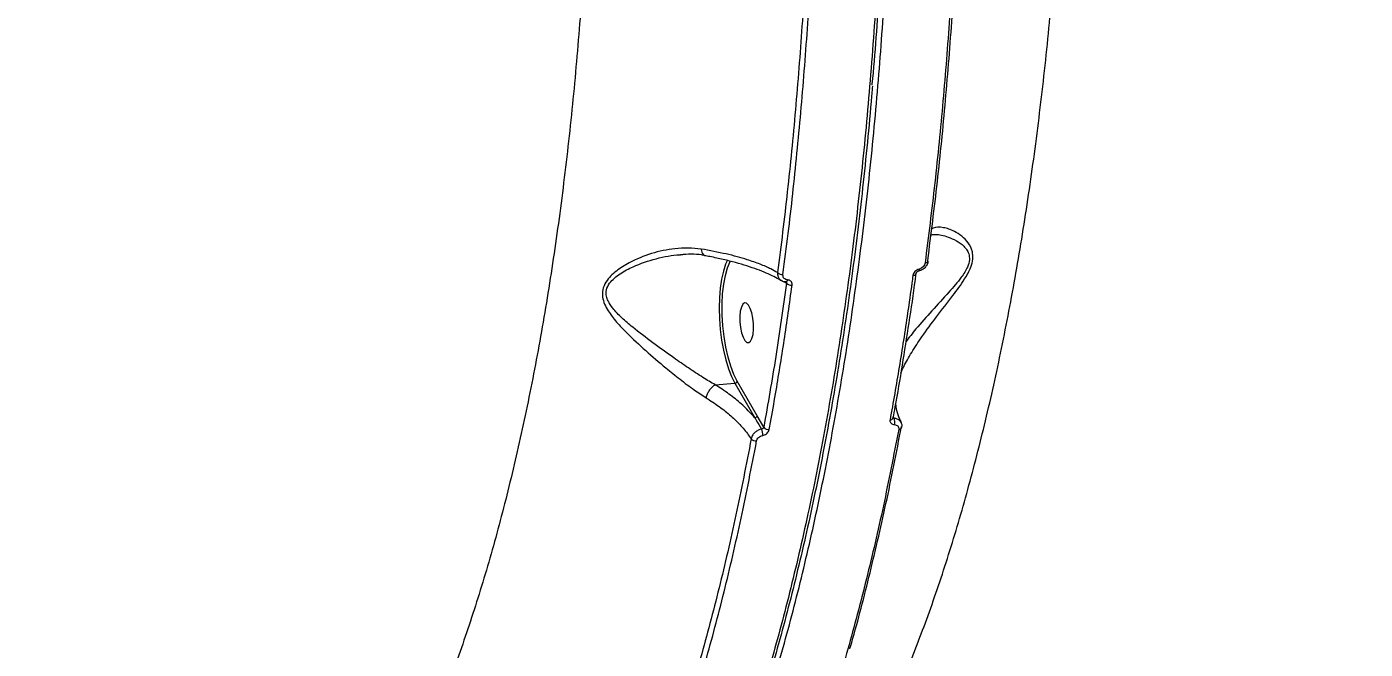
# Model space of a CAD drawing. Header units: millimetres. Extents: x -4335 to 4318, y -3792 to 3101.
# Drawn here: x 1602.6 to 1904.2, y -470.4 to -330.2 of the extents above; entities that cross this region are included whole.
import ezdxf

# ---------------------------------------------------------------- set-up
doc = ezdxf.new("R2010")
doc.units = ezdxf.units.MM
for name, color, linetype in [('DIKOM_ЗОНА', 80, 'Continuous'), ('DIKOM_ОБЪЕКТ', 7, 'Continuous'), ('DIKOM_РАЗМЕР_ЗОНА', 7, 'Continuous'), ('DIKOM_РАЗМЕР_ОБЪЕКТА', 7, 'Continuous')]:
    doc.layers.add(name, color=color, linetype=linetype)
doc.styles.add('style1', font='arial.ttf', dxfattribs={"width": 0.8})
doc.dimstyles.new('1-50', dxfattribs={"dimtxt": 300, "dimasz": 200, "dimexe": 100, "dimexo": 0, "dimgap": 100, "dimtad": 1, "dimtxsty": 'style1', "dimcen": 200, "dimclrd": 7, "dimclre": 7, "dimclrt": 7, "dimadec": 1, "dimazin": 2, "dimtfac": 1, "dimtmove": 0, "dimatfit": 2, "dimfxl": 0, "dimlwd": 25, "dimlwe": 18, "dimarcsym": 0})

# ---------------------------------------------------------------- blocks, each defined once
blk = doc.blocks.new('*D1')
at = {"layer": 'Defpoints', "color": 0, "transparency": 16777216}
for p in [(4316.09, -116.68), (-3504.99, -2016.22), (4316.09, -3691.68)]:
    blk.add_point(p, dxfattribs=at)
at = {"layer": 'DIKOM_РАЗМЕР_ЗОНА', "color": 7, "lineweight": 18, "transparency": 16777216}
for p, q in [((4316.09, -116.68), (4316.09, -3791.68)), ((-3504.99, -2016.22), (-3504.99, -3791.68))]:
    blk.add_line(p, q, dxfattribs=at)
at = {"layer": 'DIKOM_РАЗМЕР_ЗОНА', "color": 7, "lineweight": 25, "transparency": 16777216}
blk.add_line((-3304.99, -3691.68), (4116.09, -3691.68), dxfattribs=at)
at = {"layer": 'DIKOM_РАЗМЕР_ЗОНА', "color": 7, "transparency": 16777216}
for points in [[(-3304.99, -3658.35), (-3304.99, -3725.02), (-3504.99, -3691.68)], [(4116.09, -3658.35), (4116.09, -3725.02), (4316.09, -3691.68)]]:
    blk.add_solid(points, dxfattribs=at)
at = {"layer": 'DIKOM_РАЗМЕР_ЗОНА', "color": 7, "transparency": 16777216, "insert": (133.35, -3438.51), "char_height": 300, "attachment_point": 5, "style": 'style1'}
blk.add_mtext('7850', dxfattribs=at)
blk = doc.blocks.new('*D2')
at = {"layer": 'Defpoints', "color": 0, "transparency": 16777216}
for p in [(2711.72, 601.17), (-2007.01, 181.47), (-2007.01, -2298.93)]:
    blk.add_point(p, dxfattribs=at)
at = {"layer": 'DIKOM_РАЗМЕР_ОБЪЕКТА', "color": 7, "lineweight": 18, "transparency": 16777216}
for p, q in [((2711.72, 601.17), (2711.72, -2398.93)), ((-2007.01, 181.47), (-2007.01, -2398.93))]:
    blk.add_line(p, q, dxfattribs=at)
at = {"layer": 'DIKOM_РАЗМЕР_ОБЪЕКТА', "color": 7, "lineweight": 25, "transparency": 16777216}
blk.add_line((2511.72, -2298.93), (-1807.01, -2298.93), dxfattribs=at)
at = {"layer": 'DIKOM_РАЗМЕР_ОБЪЕКТА', "color": 7, "transparency": 16777216}
for points in [[(-1807.01, -2265.6), (-1807.01, -2332.27), (-2007.01, -2298.93)], [(2511.72, -2265.6), (2511.72, -2332.27), (2711.72, -2298.93)]]:
    blk.add_solid(points, dxfattribs=at)
at = {"layer": 'DIKOM_РАЗМЕР_ОБЪЕКТА', "color": 7, "transparency": 16777216, "insert": (-22.56, -2045.76), "char_height": 300, "attachment_point": 5, "style": 'style1'}
blk.add_mtext('4750', dxfattribs=at)
blk = doc.blocks.new('*D3')
at = {"layer": 'Defpoints', "color": 0, "transparency": 16777216}
for p in [(-2375.87, 1532.76), (1667.44, 1532.76), (-1786.5, -1525.94)]:
    blk.add_point(p, dxfattribs=at)
at = {"layer": 'DIKOM_РАЗМЕР_ОБЪЕКТА', "color": 7, "lineweight": 18, "transparency": 16777216}
for p, q in [((1667.44, 1532.76), (-2475.87, 1532.76)), ((-1786.5, -1525.94), (-2475.87, -1525.94))]:
    blk.add_line(p, q, dxfattribs=at)
at = {"layer": 'DIKOM_РАЗМЕР_ОБЪЕКТА', "color": 7, "lineweight": 25, "transparency": 16777216}
blk.add_line((-2375.87, -1325.94), (-2375.87, 1332.76), dxfattribs=at)
at = {"layer": 'DIKOM_РАЗМЕР_ОБЪЕКТА', "color": 7, "transparency": 16777216}
for points in [[(-2409.21, 1332.76), (-2342.54, 1332.76), (-2375.87, 1532.76)], [(-2409.21, -1325.94), (-2342.54, -1325.94), (-2375.87, -1525.94)]]:
    blk.add_solid(points, dxfattribs=at)
at = {"layer": 'DIKOM_РАЗМЕР_ОБЪЕКТА', "color": 7, "transparency": 16777216, "insert": (-2629.15, -119.32), "char_height": 300, "attachment_point": 5, "rotation": 90, "style": 'style1'}
blk.add_mtext('3050', dxfattribs=at)

msp = doc.modelspace()

# ---------------------------------------------------------------- linework, layer by layer
at = {"layer": 'DIKOM_ЗОНА', "color": 3, "lineweight": 15}
msp.add_lwpolyline([(1629.814, 3100.338, -0.4205658), (4317.777, 469.92), (4317.777, -16.224, -0.4142136), (1317.777, -3016.224), (-2004.986, -3016.224, -0.4142136), (-3504.986, -1516.224), (-3504.986, 1600.338, -0.4142136), (-2004.986, 3100.338), (1629.814, 3100.338)], format="xyb", dxfattribs=at)
at = {"layer": 'DIKOM_ОБЪЕКТ', "color": 7, "linetype": 'Continuous', "lineweight": 15}
for p, q in [((1749.929, -381.538), (1750.413, -381.521)), ((1773.645, -387.68), (1773.657, -387.681)), ((1773.724, -387.7), (1773.742, -387.712)), ((1767.167, -417.808), (1762.695, -410.048)), ((1757.741, -410.857), (1762.161, -410.499)), ((1762.161, -410.499), (1766.633, -418.26)), ((1768.658, -420.433), (1767.167, -417.808)), ((1797.782, -418.321), (1797.781, -418.325)), ((1798.042, -418.406), (1797.828, -418.01))]:
    msp.add_line(p, q, dxfattribs=at)
at = {"layer": 'DIKOM_ОБЪЕКТ', "color": 7, "linetype": 'Continuous', "lineweight": 15, "flags": 128}
for points in [[(1760.49, -382.731), (1760.082, -383.648), (1759.569, -385.215), (1759.159, -387.033), (1758.861, -389.065), (1758.681, -391.265), (1758.623, -393.587), (1758.688, -395.981), (1758.875, -398.395), (1759.18, -400.777), (1759.596, -403.076), (1760.114, -405.242), (1760.723, -407.229), (1761.411, -408.994), (1762.161, -410.499)], [(1762.695, -410.048), (1761.929, -408.5), (1761.232, -406.673), (1760.62, -404.611), (1760.11, -402.364), (1759.712, -399.986), (1759.436, -397.532), (1759.29, -395.063), (1759.275, -392.638), (1759.394, -390.314), (1759.643, -388.148), (1760.016, -386.191), (1760.503, -384.49), (1761.094, -383.086), (1761.16, -382.96)], [(1805.666, -383.014), (1805.664, -382.929), (1805.629, -382.831)], [(1803.533, -385.256), (1803.528, -385.257), (1803.527, -385.257)], [(1803.654, -384.795), (1803.653, -384.922), (1803.644, -385.032), (1803.626, -385.122), (1803.6, -385.191), (1803.567, -385.236), (1803.533, -385.256)], [(1805.012, -383.393), (1805.182, -383.368), (1805.333, -383.327), (1805.461, -383.269), (1805.561, -383.198), (1805.63, -383.116), (1805.665, -383.025), (1805.666, -383.014)], [(1765.279, -401.344), (1765.68, -401.044), (1766.01, -400.406), (1766.244, -399.482), (1766.362, -398.347), (1766.355, -397.093), (1766.222, -395.822), (1765.976, -394.636), (1765.635, -393.632), (1765.228, -392.89), (1764.788, -392.472), (1764.349, -392.41), (1763.948, -392.71), (1763.617, -393.348), (1763.384, -394.272), (1763.266, -395.407), (1763.273, -396.661), (1763.405, -397.932), (1763.652, -399.118), (1763.992, -400.122), (1764.399, -400.864), (1764.84, -401.282), (1765.279, -401.344)], [(1799.726, -420.498), (1799.727, -420.491), (1799.73, -420.384)]]:
    msp.add_lwpolyline(points, dxfattribs=at)
at = {"layer": 'DIKOM_ОБЪЕКТ', "color": 7, "linetype": 'Continuous', "lineweight": 15}
for centre, radius, start, end in [((1772.811, -384.492), 1.509, 226.01637, 277.24947), ((1802.336, -385.582), 0.641, 264.14437, 337.29254), ((1773.437, -387.136), 0.588, 292.07475, 353.85496), ((1774.857, -386.985), 1.455, 223.30092, 277.81191), ((1762.121, -409.91), 0.591, 273.88669, 346.50229), ((1766.593, -417.671), 0.591, 273.88092, 346.49545), ((1797.168, -418.095), 0.653, 265.76131, 340.1922), ((1796.306, -419.18), 1.901, 340.01291, 24.01612), ((1765.053, -422.268), 3.433, 0.62457, 24.78361), ((1769.732, -419.616), 1.349, 217.26786, 277.26573), ((1799.108, -420.245), 0.669, 266.5719, 337.70699), ((1766.903, -422.145), 1.373, 219.12023, 276.6869)]:
    msp.add_arc(centre, radius, start, end, dxfattribs=at)
for points, knots in [([(1696.003, -586.058), (1697.513, -585.572), (1701.612, -584.253), (1708.185, -581.012), (1715.658, -576.004), (1722.942, -569.694), (1730.005, -562.138), (1736.814, -553.361), (1743.346, -543.382), (1749.583, -532.193), (1755.52, -519.836), (1761.144, -506.361), (1766.427, -491.832), (1771.344, -476.314), (1775.877, -459.849), (1780.01, -442.443), (1783.745, -424.145), (1787.073, -405.019), (1789.98, -385.156), (1792.451, -364.648), (1794.45, -343.81), (1795.983, -322.695), (1797.078, -301.366), (1797.753, -279.621), (1798.005, -257.556), (1797.834, -235.266), (1797.229, -212.528), (1796.161, -189.364), (1794.623, -165.813), (1792.636, -142.236), (1790.21, -118.744), (1787.355, -95.446), (1784.078, -72.417), (1780.374, -49.701), (1776.259, -27.329), (1771.748, -5.369), (1766.866, 16.082), (1761.626, 36.907), (1756.426, 55.792), (1752.863, 67.441), (1751.272, 72.64)], [0, 0, 0, 0, 0.0156523, 0.0424897, 0.0694115, 0.0963765, 0.1233416, 0.1502635, 0.1771009, 0.2039381, 0.23086, 0.2578252, 0.2847902, 0.311712, 0.3385495, 0.3653868, 0.3923086, 0.4192736, 0.4462388, 0.4731606, 0.499998, 0.5258463, 0.55177, 0.5777323, 0.6036945, 0.6296183, 0.6554665, 0.6823039, 0.7092259, 0.736191, 0.7631561, 0.7900781, 0.8169154, 0.8437529, 0.8706749, 0.89764, 0.9246051, 0.9515271, 0.9783644, 1, 1, 1, 1]), ([(1749.398, 72.488), (1750.552, 68.735), (1753.662, 58.626), (1758.47, 41.56), (1763.724, 21.192), (1768.674, 0.026), (1773.295, -21.883), (1777.561, -44.479), (1781.379, -67.263), (1784.746, -90.153), (1787.669, -113.066), (1790.197, -136.374), (1792.302, -160.014), (1793.967, -183.907), (1795.155, -207.53), (1795.875, -230.807), (1796.141, -253.672), (1795.96, -276.497), (1795.312, -299.201), (1794.189, -321.7), (1792.614, -343.498), (1790.604, -364.537), (1788.184, -384.776), (1785.315, -404.545), (1781.987, -423.754), (1778.201, -442.321), (1774.04, -459.837), (1769.528, -476.266), (1764.694, -491.597), (1759.46, -506.082), (1753.827, -519.63), (1747.806, -532.171), (1741.794, -542.952), (1735.862, -552.138), (1730.069, -559.912), (1724.069, -566.796), (1717.878, -572.783), (1711.552, -577.72), (1706.632, -580.965), (1703.806, -582.249), (1703.142, -582.55)], [0, 0, 0, 0, 0.0161604, 0.0435372, 0.070935, 0.0983118, 0.1264838, 0.1546787, 0.1828507, 0.2102274, 0.2376252, 0.265002, 0.293174, 0.3213689, 0.3495408, 0.3769176, 0.4043154, 0.4316921, 0.4598641, 0.488059, 0.5162311, 0.5436078, 0.5710056, 0.5983824, 0.6265543, 0.6547492, 0.6829212, 0.7102978, 0.7376957, 0.7650724, 0.7932442, 0.8214392, 0.8496111, 0.8734383, 0.8972936, 0.9211489, 0.9452304, 0.9693114, 0.9927828, 1, 1, 1, 1]), ([(1765.15, -530.32), (1766.676, -528.976), (1770.404, -525.691), (1776.105, -519.125), (1782.264, -510.854), (1788.174, -501.455), (1793.817, -491.025), (1799.17, -479.571), (1804.22, -467.097), (1808.964, -453.643), (1813.391, -439.259), (1817.481, -424.015), (1821.215, -407.979), (1824.579, -391.192), (1827.56, -373.666), (1830.161, -355.444), (1832.377, -336.592), (1834.2, -317.2), (1835.621, -297.358), (1836.632, -277.111), (1837.225, -256.486), (1837.406, -235.523), (1837.179, -214.301), (1836.547, -192.92), (1835.512, -171.477), (1834.076, -150.022), (1832.231, -128.59), (1829.988, -107.217), (1827.361, -85.984), (1824.364, -64.99), (1821.012, -44.33), (1817.58, -25.584), (1814.183, -8.668), (1811.951, 1.377), (1810.834, 6.4)], [0, 0, 0, 0, 0.0221436, 0.0541073, 0.0861223, 0.1181372, 0.1501014, 0.1819646, 0.2138292, 0.2457941, 0.2778099, 0.309826, 0.341791, 0.3736557, 0.4055426, 0.4375298, 0.469568, 0.5016063, 0.5335939, 0.5654811, 0.5974198, 0.6294585, 0.6615483, 0.6936385, 0.7256777, 0.7576167, 0.7896343, 0.8217518, 0.8539205, 0.8860897, 0.9182079, 0.9502259, 0.9751129, 1, 1, 1, 1]), ([(1699.613, -2.622), (1700.995, -8.275), (1703.76, -19.587), (1707.57, -37.032), (1711.123, -54.77), (1714.428, -73.035), (1717.471, -91.798), (1720.23, -111.027), (1722.658, -130.414), (1724.819, -150.553), (1726.661, -171.426), (1728.139, -192.989), (1729.196, -214.518), (1729.828, -235.914), (1730.033, -257.075), (1729.805, -277.91), (1729.14, -298.378), (1728.049, -318.453), (1726.539, -338.098), (1724.618, -357.221), (1722.295, -375.733), (1719.576, -393.555), (1716.459, -410.644), (1712.959, -426.989), (1709.087, -442.557), (1704.863, -457.279), (1700.307, -471.084), (1695.336, -484.155), (1689.941, -496.391), (1684.125, -507.711), (1677.996, -517.871), (1671.569, -526.788), (1664.888, -534.555), (1660.236, -538.645), (1657.911, -540.689)], [0, 0, 0, 0, 0.0277666, 0.0555664, 0.0833659, 0.1111324, 0.1400374, 0.1689801, 0.1979228, 0.2268277, 0.2586375, 0.2905482, 0.3225101, 0.3544718, 0.386382, 0.4181914, 0.4498956, 0.4817, 0.5135557, 0.5454111, 0.5772152, 0.6089192, 0.6405475, 0.672276, 0.7040554, 0.7358346, 0.7675626, 0.799191, 0.832594, 0.8660266, 0.8994295, 0.9329431, 0.9664866, 1, 1, 1, 1]), ([(1805.629, -382.831), (1806.373, -376.929), (1807.861, -365.125), (1809.678, -346.748), (1811.176, -327.91), (1812.153, -311.746), (1812.582, -301.858), (1812.727, -298.499)], [0, 0, 0, 0, 0.2203115, 0.4406215, 0.6630837, 0.8855459, 1, 1, 1, 1]), ([(1778.838, -301.248), (1778.544, -307.7), (1777.956, -320.605), (1776.634, -339.582), (1774.983, -358.225), (1773.314, -373.534), (1772.156, -382.524), (1771.763, -385.578)], [0, 0, 0, 0, 0.2203112, 0.4406222, 0.6630839, 0.8855458, 1, 1, 1, 1]), ([(1773.001, -385.989), (1773.395, -382.928), (1774.549, -373.975), (1776.209, -358.751), (1777.865, -340.132), (1779.199, -321.056), (1779.795, -307.996), (1780.092, -301.466)], [0, 0, 0, 0, 0.1144549, 0.3347652, 0.5550758, 0.7775381, 1, 1, 1, 1]), ([(1812.123, -298.868), (1811.977, -302.235), (1811.55, -312.082), (1810.581, -328.16), (1809.091, -346.986), (1807.27, -365.471), (1805.765, -377.419), (1805.012, -383.393)], [0, 0, 0, 0, 0.1144547, 0.3347647, 0.5550752, 0.7775381, 1, 1, 1, 1]), ([(1793.104, -343.299), (1793.11, -343.239), (1793.781, -336.258), (1794.313, -329.063), (1794.67, -321.789), (1794.67, -321.778)], [0, 0, 0, 0, 0.0085731, 0.9984537, 1, 1, 1, 1]), ([(1793.142, -343.573), (1793.048, -344.731), (1792.668, -349.415), (1791.895, -357.472), (1790.824, -367.716), (1789.645, -377.758), (1788.367, -387.612), (1786.987, -397.28), (1785.507, -406.766), (1783.926, -416.073), (1782.242, -425.204), (1780.456, -434.16), (1778.568, -442.945), (1776.575, -451.562), (1774.48, -459.997), (1772.291, -468.226), (1770.016, -476.21), (1767.659, -483.932), (1765.223, -491.389), (1762.705, -498.586), (1760.107, -505.525), (1757.425, -512.21), (1754.661, -518.641), (1751.813, -524.821), (1748.88, -530.751), (1745.86, -536.433), (1742.755, -541.862), (1739.574, -547.025), (1736.328, -551.899), (1733.027, -556.468), (1729.675, -560.726), (1726.27, -564.677), (1722.811, -568.323), (1719.299, -571.665), (1715.73, -574.702), (1712.107, -577.443), (1708.423, -579.858), (1705.543, -581.554), (1703.876, -582.341), (1703.471, -582.533)], [0, 0, 0, 0, 0.0093053, 0.0376278, 0.0658035, 0.0938536, 0.1218102, 0.149705, 0.1775704, 0.2054382, 0.2333323, 0.2612818, 0.2893185, 0.3174741, 0.3457804, 0.3741225, 0.4023626, 0.4304688, 0.4584736, 0.4864084, 0.5143054, 0.5421963, 0.5701082, 0.5980673, 0.6261052, 0.654253, 0.6825419, 0.7109234, 0.7392495, 0.7674265, 0.7954872, 0.8234613, 0.8513771, 0.8792632, 0.9071469, 0.9350502, 0.9629944, 0.9910072, 1, 1, 1, 1]), ([(1799.538, -408.204), (1799.75, -407.734), (1800.399, -406.292), (1801.971, -403.53), (1804.445, -399.748), (1807.6, -395.477), (1810.521, -391.775), (1812.656, -388.914), (1814.103, -386.799), (1815.3, -384.606), (1815.849, -382.476), (1815.711, -380.511), (1814.78, -378.744), (1813.295, -377.284), (1811.34, -376.039), (1809.083, -375.312), (1807.362, -375.255), (1806.598, -375.667), (1806.492, -375.724)], [0, 0, 0, 0, 0.0375243, 0.1149223, 0.1946828, 0.2937162, 0.3956952, 0.4343579, 0.4734805, 0.5251939, 0.5620241, 0.5987395, 0.6573594, 0.7202387, 0.7844769, 0.8826069, 0.9837052, 1, 1, 1, 1]), ([(1806.154, -377.083), (1806.531, -377.024), (1807.781, -376.83), (1809.835, -377.367), (1812.074, -378.29), (1813.496, -379.304), (1814.409, -380.362), (1814.918, -381.343), (1815.103, -382.666), (1814.564, -384.562), (1813.32, -386.483), (1811.834, -388.332), (1809.584, -390.864), (1806.516, -394.186), (1803.182, -397.897), (1801.414, -400.191), (1800.673, -401.152)], [0, 0, 0, 0, 0.0552125, 0.1826605, 0.262335, 0.3418026, 0.3769296, 0.4119321, 0.4538297, 0.4954902, 0.5561644, 0.6039971, 0.6519255, 0.7797778, 0.9077175, 1, 1, 1, 1]), ([(1754.572, -380.263), (1753.595, -380.157), (1751.641, -379.943), (1747.883, -380.181), (1743.347, -381.119), (1738.888, -382.942), (1735.85, -384.826), (1734.13, -386.336), (1732.995, -387.727), (1732.291, -389.352), (1732.26, -391.083), (1732.751, -392.679), (1733.789, -394.576), (1735.467, -396.74), (1738.307, -399.702), (1742.009, -403.162), (1746.117, -406.659), (1749.795, -409.622), (1752.883, -411.958), (1754.816, -413.219), (1755.727, -413.814)], [0, 0, 0, 0, 0.0519307, 0.1038892, 0.1951542, 0.2864045, 0.3437022, 0.373134, 0.402472, 0.4366821, 0.4671106, 0.4969769, 0.5269689, 0.580892, 0.6349547, 0.7265889, 0.8181333, 0.8810576, 0.943892, 1, 1, 1, 1]), ([(1757.735, -410.859), (1757.734, -410.859), (1756.824, -410.368), (1754.834, -409.127), (1751.683, -407.075), (1747.883, -404.436), (1743.607, -401.379), (1739.712, -398.373), (1736.679, -395.813), (1734.778, -393.856), (1733.646, -392.191), (1733.144, -390.804), (1733.12, -389.404), (1733.83, -387.976), (1734.976, -386.782), (1736.737, -385.477), (1739.856, -383.843), (1744.4, -382.341), (1748.052, -381.599), (1749.878, -381.54), (1749.929, -381.538)], [0, 0, 0, 0, 0.0000357, 0.0628897, 0.1343392, 0.2058831, 0.3102734, 0.414747, 0.474927, 0.5349327, 0.5746422, 0.5980362, 0.6287669, 0.6635237, 0.6947438, 0.7261072, 0.7895813, 0.8932766, 0.9970054, 1, 1, 1, 1]), ([(1755.395, -381.739), (1755.155, -381.69), (1754.143, -381.481), (1752.306, -381.387), (1750.7, -381.482), (1749.91, -381.529)], [0, 0, 0, 0, 0.1366041, 0.5754908, 1, 1, 1, 1]), ([(1771.763, -385.578), (1771.282, -385.301), (1770.144, -384.646), (1767.892, -383.66), (1764.604, -382.508), (1760.275, -381.317), (1756.489, -380.618), (1754.572, -380.263)], [0, 0, 0, 0, 0.1301718, 0.3081378, 0.4882775, 0.7408506, 1, 1, 1, 1]), ([(1754.572, -380.263), (1754.575, -380.29), (1754.601, -380.56), (1754.71, -381.034), (1754.981, -381.534), (1755.237, -381.653), (1755.362, -381.712)], [0, 0, 0, 0, 0.035255, 0.3536301, 0.6838364, 1, 1, 1, 1]), ([(1772.533, -387.361), (1772.483, -387.327), (1772.056, -387.035), (1770.972, -386.458), (1769.263, -385.651), (1767.229, -384.844), (1764.921, -384.058), (1762.356, -383.307), (1759.553, -382.608), (1757.207, -382.088), (1755.746, -381.827), (1755.349, -381.756)], [0, 0, 0, 0, 0.0167907, 0.1428499, 0.2724434, 0.40502, 0.5397873, 0.6759241, 0.8126388, 0.9490452, 1, 1, 1, 1]), ([(1771.763, -385.578), (1771.759, -385.661), (1771.744, -385.997), (1771.874, -386.544), (1772.176, -387.058), (1772.475, -387.238), (1772.576, -387.298)], [0, 0, 0, 0, 0.1184173, 0.4762179, 0.8238685, 1, 1, 1, 1]), ([(1774.021, -387.199), (1773.876, -387.176), (1773.586, -387.131), (1773.251, -386.892), (1773.035, -386.555), (1772.977, -386.232), (1772.996, -386.038), (1773.001, -385.989)], [0, 0, 0, 0, 0.2263646, 0.4527813, 0.6824083, 0.9208142, 1, 1, 1, 1]), ([(1802.922, -385.828), (1802.865, -386.27), (1802.376, -390.01), (1801.357, -396.904), (1799.853, -406.469), (1798.652, -413.603), (1797.926, -417.489), (1797.772, -418.314)], [0, 0, 0, 0, 0.0392646, 0.3327682, 0.6269066, 0.9208019, 1, 1, 1, 1]), ([(1803.654, -384.795), (1803.475, -384.852), (1803.129, -384.963), (1802.697, -385.32), (1802.383, -385.75), (1802.308, -386.063), (1802.271, -386.22)], [0, 0, 0, 0, 0.2592034, 0.5021256, 0.7511217, 1, 1, 1, 1]), ([(1803.528, -385.26), (1803.506, -385.265), (1803.442, -385.277), (1803.315, -385.335), (1803.174, -385.432), (1803.051, -385.559), (1802.966, -385.695), (1802.931, -385.796), (1802.93, -385.825), (1802.929, -385.833)], [0, 0, 0, 0, 0.0781434, 0.2239524, 0.3800952, 0.5456303, 0.7314783, 0.9314526, 1, 1, 1, 1]), ([(1805.653, -383.012), (1805.65, -383.064), (1805.631, -383.387), (1805.369, -383.972), (1804.813, -384.648), (1804.152, -385.103), (1803.692, -385.188), (1803.525, -385.219)], [0, 0, 0, 0, 0.0496912, 0.3076887, 0.5742196, 0.8456605, 1, 1, 1, 1]), ([(1805.012, -383.393), (1804.976, -383.547), (1804.903, -383.856), (1804.596, -384.282), (1804.187, -384.609), (1803.85, -384.75), (1803.674, -384.79), (1803.654, -384.795)], [0, 0, 0, 0, 0.248688, 0.497526, 0.7389112, 0.9702844, 1, 1, 1, 1]), ([(1773.798, -387.984), (1773.016, -393.514), (1771.451, -404.588), (1769.59, -415.147), (1768.658, -420.433)], [0, 0, 0, 0, 0.4994497, 1, 1, 1, 1]), ([(1769.902, -420.954), (1769.999, -420.421), (1770.483, -417.755), (1771.644, -411.107), (1773.307, -400.864), (1774.472, -392.575), (1775.055, -388.427)], [0, 0, 0, 0, 0.0507697, 0.2538534, 0.6266971, 1, 1, 1, 1]), ([(1773.647, -387.67), (1773.605, -387.67), (1773.301, -387.675), (1772.917, -387.575), (1772.664, -387.37), (1772.61, -387.325)], [0, 0, 0, 0, 0.1095513, 0.8067627, 1, 1, 1, 1]), ([(1773.263, -387.595), (1773.286, -387.611), (1773.464, -387.743), (1773.642, -387.871), (1773.798, -387.984)], [0, 0, 0, 0, 0.1277787, 1, 1, 1, 1]), ([(1773.726, -387.697), (1773.728, -387.697), (1773.732, -387.697), (1773.658, -387.676), (1773.588, -387.681), (1773.562, -387.683)], [0, 0, 0, 0, 0.4135953, 0.7839993, 1, 1, 1, 1]), ([(1773.742, -387.712), (1773.754, -387.719), (1773.803, -387.748), (1773.829, -387.83), (1773.825, -387.916), (1773.803, -387.97), (1773.798, -387.984)], [0, 0, 0, 0, 0.1205106, 0.4759907, 0.8677833, 1, 1, 1, 1]), ([(1775.055, -388.427), (1775.06, -388.378), (1775.079, -388.18), (1775.02, -387.852), (1774.8, -387.51), (1774.461, -387.267), (1774.168, -387.222), (1774.021, -387.199)], [0, 0, 0, 0, 0.0795236, 0.3194349, 0.5498039, 0.7748217, 1, 1, 1, 1]), ([(1802.271, -386.22), (1802.193, -386.787), (1801.806, -389.622), (1800.815, -396.561), (1799.215, -406.915), (1797.818, -414.801), (1797.12, -418.746)], [0, 0, 0, 0, 0.0507696, 0.2538566, 0.6267002, 1, 1, 1, 1]), ([(1755.727, -413.814), (1755.733, -413.776), (1755.759, -413.607), (1755.864, -413.186), (1756.138, -412.533), (1756.602, -411.818), (1757.159, -411.211), (1757.543, -410.976), (1757.735, -410.859)], [0, 0, 0, 0, 0.0350367, 0.1552663, 0.3664303, 0.5776283, 0.788797, 1, 1, 1, 1]), ([(1757.741, -410.857), (1757.739, -410.858), (1757.737, -410.858), (1757.735, -410.859), (1757.735, -410.859)], [0, 0, 0, 0, 0.6711012, 1, 1, 1, 1]), ([(1766.633, -418.26), (1765.861, -417.416), (1764.364, -415.778), (1761.607, -413.47), (1759.35, -411.867), (1758.001, -411.021), (1757.741, -410.857)], [0, 0, 0, 0, 0.3208285, 0.6223528, 0.9272266, 1, 1, 1, 1]), ([(1755.727, -413.814), (1755.974, -413.968), (1757.236, -414.754), (1759.371, -416.254), (1761.906, -418.389), (1764.124, -420.647), (1765.265, -422.22), (1765.838, -423.011)], [0, 0, 0, 0, 0.0563945, 0.2882938, 0.5227685, 0.7599983, 1, 1, 1, 1]), ([(1798.335, -415.234), (1798.406, -415.686), (1798.572, -416.748), (1799.023, -418.117), (1799.498, -419.035), (1799.64, -419.309)], [0, 0, 0, 0, 0.3417693, 0.8029529, 1, 1, 1, 1]), ([(1766.633, -418.26), (1766.748, -418.446), (1767.272, -419.296), (1767.776, -420.157), (1768.171, -420.829)], [0, 0, 0, 0, 0.2185738, 1, 1, 1, 1]), ([(1797.12, -418.746), (1797.115, -418.774), (1797.09, -418.936), (1797.121, -419.223), (1797.319, -419.543), (1797.65, -419.769), (1797.945, -419.809), (1798.092, -419.829)], [0, 0, 0, 0, 0.0489206, 0.2871296, 0.5249528, 0.7625404, 1, 1, 1, 1]), ([(1798.042, -418.406), (1797.994, -418.4), (1797.899, -418.389), (1797.803, -418.335), (1797.776, -418.283), (1797.766, -418.265)], [0, 0, 0, 0, 0.394435, 0.7896482, 1, 1, 1, 1]), ([(1799.547, -419.319), (1799.478, -419.186), (1799.313, -418.864), (1798.783, -418.522), (1798.289, -418.445), (1798.042, -418.406)], [0, 0, 0, 0, 0.2608872, 0.630384, 1, 1, 1, 1]), ([(1768.171, -420.829), (1768.117, -420.842), (1767.797, -420.917), (1767.216, -421.163), (1766.542, -421.677), (1766.034, -422.321), (1765.903, -422.781), (1765.838, -423.011)], [0, 0, 0, 0, 0.04853, 0.2867451, 0.5246953, 0.7622849, 1, 1, 1, 1]), ([(1768.658, -420.433), (1768.643, -420.475), (1768.613, -420.561), (1768.506, -420.678), (1768.366, -420.771), (1768.247, -420.814), (1768.182, -420.827), (1768.171, -420.829)], [0, 0, 0, 0, 0.2385707, 0.4769728, 0.7149711, 0.9522529, 1, 1, 1, 1]), ([(1768.487, -422.231), (1768.519, -422.224), (1768.711, -422.182), (1769.063, -422.041), (1769.472, -421.741), (1769.781, -421.363), (1769.862, -421.091), (1769.902, -420.954)], [0, 0, 0, 0, 0.0478989, 0.285592, 0.5235845, 0.7617232, 1, 1, 1, 1]), ([(1799.068, -420.912), (1797.942, -426.702), (1795.689, -438.281), (1791.839, -454.76), (1787.673, -470.608), (1784.595, -480.473), (1783.057, -485.406)], [0, 0, 0, 0, 0.2485943, 0.4971903, 0.7485946, 1, 1, 1, 1]), ([(1788.057, -470.318), (1788.106, -470.157), (1789.653, -465.074), (1792.401, -454.224), (1796.291, -437.8), (1798.561, -426.11), (1799.696, -420.265)], [0, 0, 0, 0, 0.0107357, 0.3380244, 0.6690126, 1, 1, 1, 1]), ([(1798.092, -419.829), (1798.24, -419.85), (1798.537, -419.89), (1798.869, -420.117), (1799.067, -420.437), (1799.098, -420.724), (1799.072, -420.885), (1799.068, -420.912)], [0, 0, 0, 0, 0.2376561, 0.4754866, 0.7136881, 0.9519883, 1, 1, 1, 1]), ([(1799.549, -419.318), (1799.583, -419.37), (1799.751, -419.626), (1799.808, -420.06), (1799.721, -420.394), (1799.696, -420.491)], [0, 0, 0, 0, 0.1555018, 0.756975, 1, 1, 1, 1]), ([(1765.838, -423.011), (1764.716, -428.787), (1762.471, -440.339), (1758.631, -456.78), (1754.477, -472.592), (1751.408, -482.434), (1749.873, -487.355)], [0, 0, 0, 0, 0.2485958, 0.4971897, 0.7485941, 1, 1, 1, 1]), ([(1751.061, -488.001), (1752.583, -483.125), (1755.625, -473.372), (1759.779, -457.598), (1763.648, -441.071), (1765.925, -429.362), (1767.063, -423.508)], [0, 0, 0, 0, 0.2485941, 0.4971892, 0.7485942, 1, 1, 1, 1]), ([(1767.063, -423.508), (1767.104, -423.372), (1767.185, -423.1), (1767.496, -422.722), (1767.907, -422.422), (1768.26, -422.28), (1768.454, -422.238), (1768.487, -422.231)], [0, 0, 0, 0, 0.2377889, 0.475489, 0.7134857, 0.9515047, 1, 1, 1, 1])]:
    msp.add_open_spline(points, degree=3, knots=knots, dxfattribs=at)

# ---------------------------------------------------------------- dimensions: what is measured, and where the dimension line sits
at = {"layer": 'DIKOM_РАЗМЕР_ЗОНА'}
dim = msp.add_linear_dim(base=(4316.095, -3691.684), p1=(-3504.986, -2016.224), p2=(4316.095, -116.68), text='7850', dimstyle='1-50', dxfattribs=at)
dim.commit()
dim.dimension.update_dxf_attribs({"geometry": '*D1', "text_midpoint": (133.347, -3691.684), "dimtype": 160})
at = {"layer": 'DIKOM_РАЗМЕР_ОБЪЕКТА'}
dim = msp.add_linear_dim(base=(-2375.873, 1532.764), p1=(-1786.496, -1525.942), p2=(1667.44, 1532.764), angle=90, text='3050', dimstyle='1-50', dxfattribs=at)
dim.commit()
dim.dimension.update_dxf_attribs({"geometry": '*D3', "text_midpoint": (-2375.873, -119.318), "dimtype": 160})
dim = msp.add_linear_dim(base=(-2007.007, -2298.934), p1=(2711.721, 601.173), p2=(-2007.007, 181.474), text='4750', dimstyle='1-50', dxfattribs=at)
dim.commit()
dim.dimension.update_dxf_attribs({"geometry": '*D2', "text_midpoint": (-22.564, -2298.934), "dimtype": 160})

doc.saveas('drawing.dxf')
